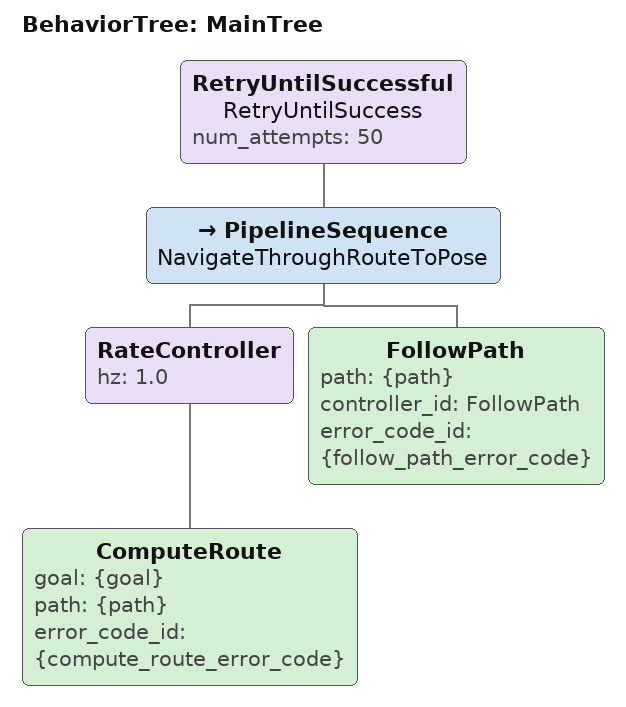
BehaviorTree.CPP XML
<root main_tree_to_execute="MainTree">
  <BehaviorTree ID="MainTree">
  <RetryUntilSuccessful name="RetryUntilSuccess" num_attempts="50">
    <PipelineSequence name="NavigateThroughRouteToPose">
      <RateController hz="1.0">
        <ComputeRoute goal="{goal}" path="{path}" error_code_id="{compute_route_error_code}"/>
      </RateController>
      <FollowPath path="{path}" controller_id="FollowPath" error_code_id="{follow_path_error_code}"/>
    </PipelineSequence>
  </RetryUntilSuccessful>
  </BehaviorTree>
</root>
